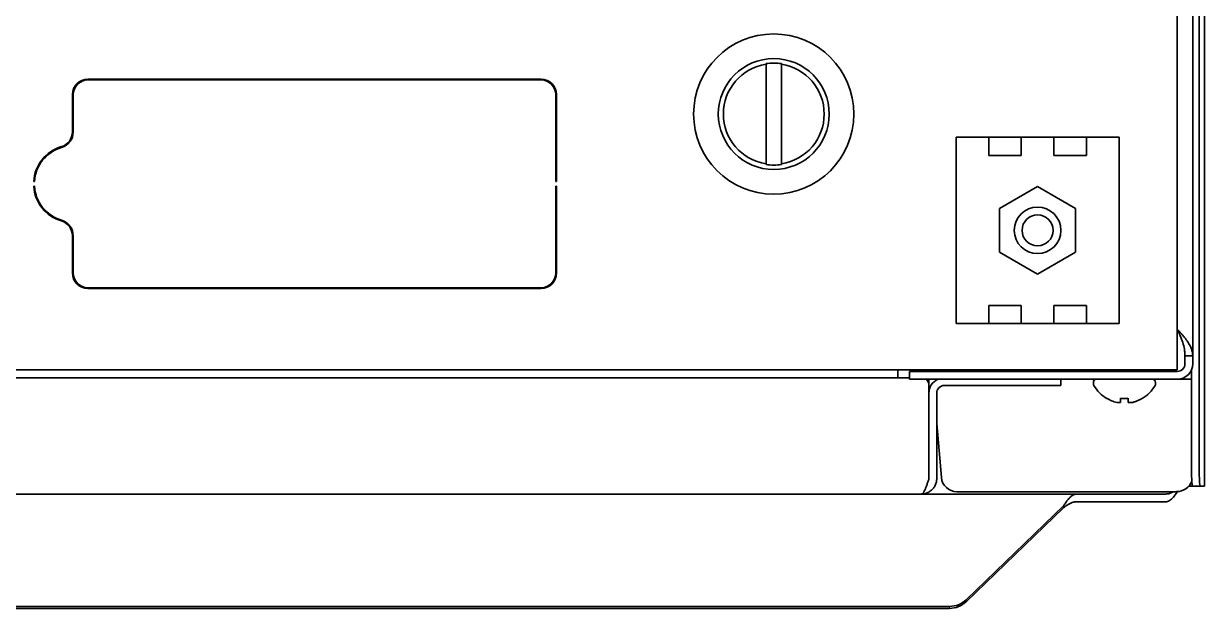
# Model space of a CAD drawing. Extents: x 5997 to 10491, y -672 to 3388.
# Drawn here: x 9082.4 to 9234.6, y 2398.8 to 2474.2 of the extents above; entities that cross this region are included whole.
import ezdxf

# ---------------------------------------------------------------- set-up
doc = ezdxf.new("R2010")
doc.units = 0
doc.header["$LTSCALE"] = 5
doc.layers.add('1', color=7, linetype='CONTINUOUS', true_color=0xffffff)

msp = doc.modelspace()

# ---------------------------------------------------------------- linework, layer by layer
at = {"layer": '1', "color": 7, "linetype": 'Continuous', "lineweight": 35}
for p, q in [((9233.07, 3251.33), (9233.07, 2431.33)), ((9234.57, 2414.53), (9234.57, 3250.53)), ((9233.89, 3247.53), (9233.89, 2417.53)), ((9231.07, 2542.27), (9231.07, 2431.53)), ((9178.07, 2469.03), (9178.07, 2468.95)), ((9180.07, 2468.95), (9180.07, 2469.03)), ((9149.07, 2467.03), (9090.67, 2467.03)), ((9090.67, 2466.93), (9149.07, 2466.93)), ((9104.3, 2467.09), (9104.37, 2466.92)), ((9128.97, 2467.03), (9128.97, 2466.93)), ((9135.97, 2467.03), (9135.97, 2466.93)), ((9088.67, 2465.03), (9088.67, 2460.23)), ((9088.77, 2460.23), (9088.77, 2465.03)), ((9150.97, 2465.03), (9150.97, 2453.83)), ((9151.07, 2453.83), (9151.07, 2465.03)), ((9202.57, 2454.03), (9202.57, 2459.53)), ((9202.57, 2459.53), (9206.77, 2459.53)), ((9206.77, 2459.53), (9210.97, 2459.53)), ((9206.77, 2459.53), (9206.77, 2457.19)), ((9210.97, 2457.19), (9210.97, 2459.53)), ((9210.97, 2459.53), (9215.17, 2459.53)), ((9215.17, 2459.53), (9219.37, 2459.53)), ((9215.17, 2459.53), (9215.17, 2457.19)), ((9219.37, 2457.19), (9219.37, 2459.53)), ((9219.37, 2459.53), (9223.57, 2459.53)), ((9223.57, 2459.53), (9223.57, 2454.03)), ((9088.07, 2458.67), (9088.07, 2458.81)), ((9085.2, 2457.13), (9085.35, 2457.13)), ((9206.77, 2457.19), (9210.97, 2457.19)), ((9215.17, 2457.19), (9219.37, 2457.19)), ((9178.07, 2456.1), (9178.07, 2456.02)), ((9180.07, 2456.02), (9180.07, 2456.1)), ((9083.68, 2453.83), (9083.78, 2453.83)), ((9150.97, 2453.83), (9151.07, 2453.83)), ((9202.57, 2441.03), (9202.57, 2454.03)), ((9223.57, 2454.03), (9223.57, 2441.03)), ((9083.78, 2453.23), (9083.68, 2453.23)), ((9150.97, 2453.23), (9150.97, 2442.03)), ((9151.07, 2453.23), (9150.97, 2453.23)), ((9151.07, 2442.03), (9151.07, 2453.23)), ((9213.07, 2453.18), (9208.18, 2450.35)), ((9217.97, 2450.35), (9213.07, 2453.18)), ((9208.18, 2450.35), (9208.18, 2444.7)), ((9217.97, 2444.7), (9217.97, 2450.35)), ((9088.67, 2446.82), (9088.67, 2442.03)), ((9088.77, 2442.03), (9088.77, 2446.82)), ((9208.18, 2444.7), (9213.07, 2441.88)), ((9213.07, 2441.88), (9217.97, 2444.7)), ((9149.07, 2440.13), (9090.67, 2440.13)), ((9090.67, 2440.03), (9149.07, 2440.03)), ((9202.57, 2435.53), (9202.57, 2441.03)), ((9223.57, 2441.03), (9223.57, 2435.53)), ((9206.77, 2437.86), (9206.77, 2435.53)), ((9210.97, 2437.86), (9206.77, 2437.86)), ((9210.97, 2435.53), (9210.97, 2437.86)), ((9215.17, 2437.86), (9215.17, 2435.53)), ((9219.37, 2437.86), (9215.17, 2437.86)), ((9219.37, 2435.53), (9219.37, 2437.86)), ((9206.77, 2435.53), (9202.57, 2435.53)), ((9206.77, 2435.53), (9210.97, 2435.53)), ((9215.17, 2435.53), (9210.97, 2435.53)), ((9215.17, 2435.53), (9219.37, 2435.53)), ((9223.57, 2435.53), (9219.37, 2435.53)), ((9231.07, 2429.53), (9231.07, 2431.53)), ((9232.07, 2431.33), (9233.07, 2431.33)), ((9232.07, 2431.33), (9232.07, 2430.33)), ((9233.07, 2431.33), (9233.07, 2430.33)), ((9231.07, 2429.53), (8663.37, 2429.53)), ((9195.07, 2429.53), (9195.07, 2428.53)), ((9198.57, 2429.33), (9196.57, 2429.33)), ((9196.57, 2429.33), (9196.57, 2428.33)), ((9231.07, 2429.33), (9198.57, 2429.33)), ((9229.07, 2429.53), (9229.07, 2429.33)), ((9232.9, 2429.51), (9232.9, 2417.53)), ((9196.57, 2428.53), (9068.38, 2428.53)), ((9198.57, 2428.33), (9196.57, 2428.33)), ((9198.57, 2428.33), (9231.07, 2428.33)), ((9199.07, 2428.33), (9199.07, 2427.53)), ((9199.07, 2427.53), (9199.07, 2415.53)), ((9201.07, 2427.53), (9214.07, 2427.53)), ((9216.07, 2427.53), (9214.07, 2427.53)), ((9216.07, 2427.53), (9216.07, 2428.33)), ((9220.27, 2427.93), (9220.27, 2427.73)), ((9228.27, 2427.73), (9228.27, 2427.93)), ((9231.07, 2428.33), (9232.9, 2428.33)), ((9200.07, 2426.53), (9200.07, 2415.53)), ((9221.97, 2425.85), (9221.97, 2425.88)), ((9226.57, 2425.88), (9226.57, 2425.85)), ((9200.07, 2422.61), (9200.68, 2415.65)), ((9225.56, 2413.83), (9202.67, 2413.83)), ((9230.55, 2413.83), (9225.56, 2413.83)), ((9231, 2413.83), (9230.55, 2413.83)), ((9232.56, 2414.53), (9232.57, 2414.53)), ((9233.05, 2414.53), (9232.57, 2414.53)), ((9233.05, 2414.53), (9234.05, 2414.53)), ((9234.57, 2414.53), (9234.05, 2414.53)), ((9234.57, 2414.53), (9234.57, 2414.53)), ((9198.07, 2413.53), (8665.42, 2413.53)), ((9198.07, 2413.53), (9218.11, 2413.53)), ((9218.11, 2413.53), (9229.57, 2413.53)), ((9218.11, 2412.53), (9229.57, 2412.53)), ((9216.44, 2412.04), (9203.85, 2399.89)), ((9216.44, 2411.78), (9203.85, 2399.63)), ((9216.44, 2411.78), (9216.44, 2412.04)), ((9201.73, 2398.78), (8975.58, 2398.78)), ((9201.73, 2399.04), (8975.59, 2399.04))]:
    msp.add_line(p, q, dxfattribs=at)
at = {"layer": '1', "color": 51, "linetype": 'Continuous', "lineweight": 13}
for p, q in [((9129.47, 2467.03), (9129.47, 2466.93)), ((9136.97, 2467.03), (9136.97, 2466.93)), ((9226.07, 2429.33), (9226.07, 2429.53)), ((9232.57, 2414.54), (9232.57, 2414.53)), ((9201.73, 2399.04), (9201.73, 2398.78)), ((9203.85, 2399.89), (9203.85, 2399.63))]:
    msp.add_line(p, q, dxfattribs=at)
at = {"layer": '1', "color": 7, "linetype": 'Continuous', "lineweight": 35}
for centre, radius in [((9179.07, 2462.53), 10.33), ((9179.07, 2462.53), 7.15), ((9213.07, 2447.53), 3), ((9213.07, 2447.53), 2)]:
    msp.add_circle(centre, radius, dxfattribs=at)
for centre, radius, start, end in [((9179.07, 2462.53), 6.5, 98.8499, 261.1501), ((9179.07, 2462.53), 6.58, 81.2603, 98.7397), ((9179.07, 2462.53), 6.5, 278.8499, 81.1501), ((9090.67, 2465.03), 2, 90, 180), ((9090.67, 2465.03), 1.9, 90, 180), ((9149.07, 2465.03), 2, 0, 90), ((9149.07, 2465.03), 1.9, 0, 90), ((9086.67, 2460.23), 2, 286.6015, 0), ((9086.67, 2460.23), 2.1, 286.6015, 0), ((9088.67, 2453.53), 5, 106.6015, 176.5602), ((9088.67, 2453.53), 4.9, 106.6015, 176.4899), ((9179.07, 2462.53), 6.58, 261.2603, 278.7397), ((9088.67, 2453.53), 5, 183.4398, 253.3985), ((9088.67, 2453.53), 4.9, 183.5101, 253.3985), ((9086.67, 2446.82), 2.1, 0, 73.3985), ((9086.67, 2446.82), 2, 0, 73.3985), ((9090.67, 2442.03), 2, 180, 270), ((9090.67, 2442.03), 1.9, 180, 270), ((9149.07, 2442.03), 1.9, 270, 0), ((9149.07, 2442.03), 2, 270, 0), ((9219.07, 2431.33), 2, 244.1602, 270), ((9231.07, 2430.33), 1, 270, 0), ((9231.07, 2430.33), 2, 270, 0), ((9198.07, 2427.53), 1, 0, 53.1292), ((9201.07, 2426.53), 2, 115.8425, 180), ((9201.07, 2426.53), 1, 90, 180), ((9220.67, 2427.93), 0.4, 90, 180), ((9220.67, 2427.73), 0.4, 180, 210.3012), ((9224.47, 2429.95), 4.8, 210.3012, 238.6273), ((9224.07, 2429.95), 4.8, 301.3727, 329.6988), ((9227.87, 2427.93), 0.4, 0, 90), ((9227.87, 2427.73), 0.4, 329.6988, 0), ((9202.67, 2415.83), 2, 185, 270)]:
    msp.add_arc(centre, radius, start, end, dxfattribs=at)
for centre, major_axis, ratio, start_param, end_param in [((9233.05, 2417.53), (0, -3), 0.052336, 4.712389, 6.283185), ((9234.05, 2417.53), (0, 3), 0.052336, 1.570796, 3.141593), ((9231, 2415.83), (2.05, 0), 0.974464, 4.712389, 5.96512), ((9201.73, 2401.93), (-3, 0), 0.965926, 1.570796, 2.356194), ((9201.73, 2401.68), (3, 0), 0.965926, 4.712389, 5.497787)]:
    msp.add_ellipse(centre, major_axis=major_axis, ratio=ratio, start_param=start_param, end_param=end_param, dxfattribs=at)
for points in [[(9178.07, 2468.95), (9178.07, 2468.68), (9178.07, 2468.17), (9178.07, 2467.46), (9178.07, 2466.8), (9178.07, 2466.2), (9178.07, 2465.65), (9178.07, 2465.14), (9178.07, 2464.68), (9178.07, 2464.26), (9178.07, 2463.89), (9178.07, 2463.56), (9178.07, 2463.27), (9178.07, 2463.01), (9178.07, 2462.77), (9178.07, 2462.52), (9178.07, 2462.28), (9178.07, 2462.04), (9178.07, 2461.78), (9178.07, 2461.49), (9178.07, 2461.16), (9178.07, 2460.79), (9178.07, 2460.37), (9178.07, 2459.91), (9178.07, 2459.4), (9178.07, 2458.85), (9178.07, 2458.25), (9178.07, 2457.6), (9178.07, 2456.89), (9178.07, 2456.37), (9178.07, 2456.1)], [(9180.07, 2456.1), (9180.07, 2456.37), (9180.07, 2456.89), (9180.07, 2457.6), (9180.07, 2458.25), (9180.07, 2458.85), (9180.07, 2459.4), (9180.07, 2459.91), (9180.07, 2460.37), (9180.07, 2460.79), (9180.07, 2461.16), (9180.07, 2461.49), (9180.07, 2461.79), (9180.07, 2462.04), (9180.07, 2462.28), (9180.07, 2462.53), (9180.07, 2462.77), (9180.07, 2463.02), (9180.07, 2463.27), (9180.07, 2463.56), (9180.07, 2463.89), (9180.07, 2464.27), (9180.07, 2464.68), (9180.07, 2465.14), (9180.07, 2465.65), (9180.07, 2466.2), (9180.07, 2466.8), (9180.07, 2467.46), (9180.07, 2468.17), (9180.07, 2468.68), (9180.07, 2468.95)], [(9089.75, 2466.59), (9089.78, 2466.65), (9089.81, 2466.72), (9089.85, 2466.81)], [(9231.07, 2434.79), (9231.16, 2434.69), (9231.33, 2434.5), (9231.59, 2434.21), (9231.84, 2433.92), (9232.08, 2433.64), (9232.29, 2433.35), (9232.49, 2433.06), (9232.66, 2432.77), (9232.81, 2432.48), (9232.93, 2432.19), (9233.01, 2431.9), (9233.06, 2431.61), (9233.07, 2431.42), (9233.07, 2431.33)], [(9223.27, 2425.33), (9223.3, 2425.33), (9223.34, 2425.32), (9223.42, 2425.32), (9223.49, 2425.31), (9223.56, 2425.31), (9223.63, 2425.32), (9223.7, 2425.32), (9223.75, 2425.33), (9223.77, 2425.33)], [(9223.77, 2425.33), (9223.77, 2425.34), (9223.77, 2425.37), (9223.77, 2425.42), (9223.77, 2425.48), (9223.77, 2425.54), (9223.77, 2425.61), (9223.77, 2425.68), (9223.77, 2425.77), (9223.77, 2425.84), (9223.77, 2425.88)], [(9223.77, 2425.88), (9223.94, 2425.86), (9224.27, 2425.84), (9224.61, 2425.86), (9224.77, 2425.88)], [(9224.77, 2425.33), (9224.8, 2425.33), (9224.85, 2425.32), (9224.92, 2425.32), (9225, 2425.31), (9225.07, 2425.31), (9225.13, 2425.32), (9225.2, 2425.32), (9225.25, 2425.33), (9225.27, 2425.33)], [(9225.27, 2425.33), (9225.33, 2425.34), (9225.44, 2425.37), (9225.6, 2425.42), (9225.76, 2425.48), (9225.91, 2425.54), (9226.06, 2425.61), (9226.22, 2425.68), (9226.39, 2425.77), (9226.51, 2425.84), (9226.57, 2425.88)], [(9198.07, 2413.53), (9198.1, 2413.53), (9198.14, 2413.53), (9198.22, 2413.57), (9198.29, 2413.63), (9198.36, 2413.72), (9198.43, 2413.83), (9198.5, 2413.96), (9198.57, 2414.11), (9198.64, 2414.28), (9198.72, 2414.46), (9198.79, 2414.66), (9198.86, 2414.86), (9198.93, 2415.08), (9199, 2415.3), (9199.05, 2415.45), (9199.07, 2415.53)], [(9198.07, 2413.53), (9198.15, 2413.53), (9198.3, 2413.53), (9198.52, 2413.57), (9198.73, 2413.63), (9198.94, 2413.72), (9199.14, 2413.83), (9199.32, 2413.96), (9199.49, 2414.11), (9199.64, 2414.28), (9199.77, 2414.46), (9199.88, 2414.66), (9199.96, 2414.86), (9200.03, 2415.08), (9200.06, 2415.3), (9200.07, 2415.45), (9200.07, 2415.53)], [(9218.11, 2413.53), (9218.06, 2413.53), (9217.97, 2413.52), (9217.83, 2413.48), (9217.69, 2413.42), (9217.55, 2413.34), (9217.41, 2413.24), (9217.27, 2413.12), (9217.13, 2412.97), (9217, 2412.81), (9216.86, 2412.64), (9216.72, 2412.45), (9216.58, 2412.25), (9216.49, 2412.11), (9216.44, 2412.04)], [(9218.11, 2412.53), (9218.05, 2412.53), (9217.92, 2412.52), (9217.74, 2412.49), (9217.55, 2412.44), (9217.37, 2412.36), (9217.18, 2412.28), (9217, 2412.17), (9216.81, 2412.05), (9216.63, 2411.92), (9216.5, 2411.83), (9216.44, 2411.78)]]:
    msp.add_open_spline(points, degree=3, dxfattribs=at)
for points, knots in [([(9232.07, 2431.33), (9232.07, 2431.47), (9232.07, 2431.61), (9232.05, 2431.83), (9232.04, 2431.9), (9232.02, 2432.05), (9232.01, 2432.12), (9231.95, 2432.48), (9231.87, 2432.77), (9231.69, 2433.35), (9231.58, 2433.64), (9231.43, 2434), (9231.39, 2434.07), (9231.33, 2434.21), (9231.3, 2434.29), (9231.2, 2434.5), (9231.14, 2434.65), (9231.07, 2434.79)], [0, 0, 0, 0, 0.125, 0.125, 0.1875, 0.1875, 0.25, 0.25, 0.5, 0.5, 0.75, 0.75, 0.8125, 0.8125, 0.875, 0.875, 1, 1, 1, 1]), ([(9221.97, 2425.88), (9222.18, 2425.76), (9222.39, 2425.65), (9222.71, 2425.51), (9222.82, 2425.47), (9223.04, 2425.39), (9223.16, 2425.36), (9223.27, 2425.33)], [0, 0, 0, 0, 0.5, 0.5, 0.75, 0.75, 1, 1, 1, 1]), ([(9224.77, 2425.88), (9224.77, 2425.76), (9224.77, 2425.65), (9224.77, 2425.51), (9224.77, 2425.47), (9224.77, 2425.39), (9224.77, 2425.36), (9224.77, 2425.33)], [0, 0, 0, 0, 0.5, 0.5, 0.75, 0.75, 1, 1, 1, 1]), ([(9229.57, 2412.53), (9229.74, 2412.53), (9230.07, 2412.63), (9230.57, 2413.08), (9230.94, 2413.56), (9231.14, 2413.85), (9231.17, 2413.9)], [0, 0, 0, 0, 0.313417, 0.626835, 0.940252, 1, 1, 1, 1]), ([(9229.57, 2413.53), (9229.64, 2413.53), (9229.77, 2413.53), (9229.97, 2413.57), (9230.17, 2413.63), (9230.35, 2413.7), (9230.46, 2413.76), (9230.5, 2413.78)], [0, 0, 0, 0, 0.214607, 0.429213, 0.64382, 0.858426, 1, 1, 1, 1])]:
    msp.add_open_spline(points, degree=3, knots=knots, dxfattribs=at)

doc.saveas('drawing.dxf')
